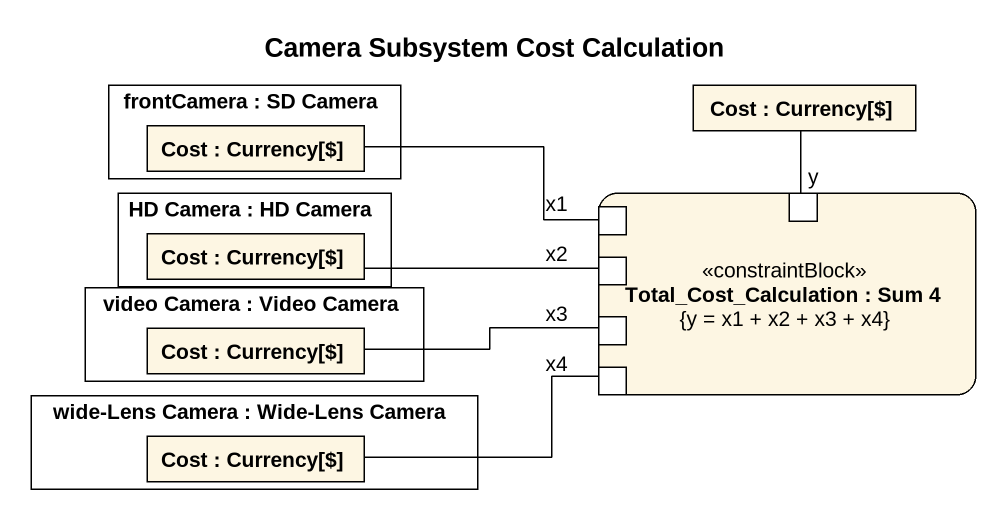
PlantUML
@startuml
title Camera Subsystem Cost Calculation
rectangle "frontCamera : SD Camera" as frontCamera {
  rectangle "Cost : Currency[$]" as Cost
}
rectangle "Cost : Currency[$]" as Cost_2
rectangle "HD Camera : HD Camera" as HD_Camera {
  rectangle "Cost : Currency[$]" as Cost_3
}
rectangle "Total_Cost_Calculation : Sum 4\n{y = x1 + x2 + x3 + x4}" as Total_Cost_Calculation <<constraintBlock>> {
  port x1
  port y
  port x2
  port x3
  port x4
}
rectangle "video Camera : Video Camera" as video_Camera {
  rectangle "Cost : Currency[$]" as Cost_4
}
rectangle "wide-Lens Camera : Wide-Lens Camera" as wide_Lens_Camera {
  rectangle "Cost : Currency[$]" as Cost_5
}
Cost -right- x1
y -up- Cost_2
Cost_3 -right- x2
Cost_4 -right- x3
Cost_5 -right- x4
@enduml
